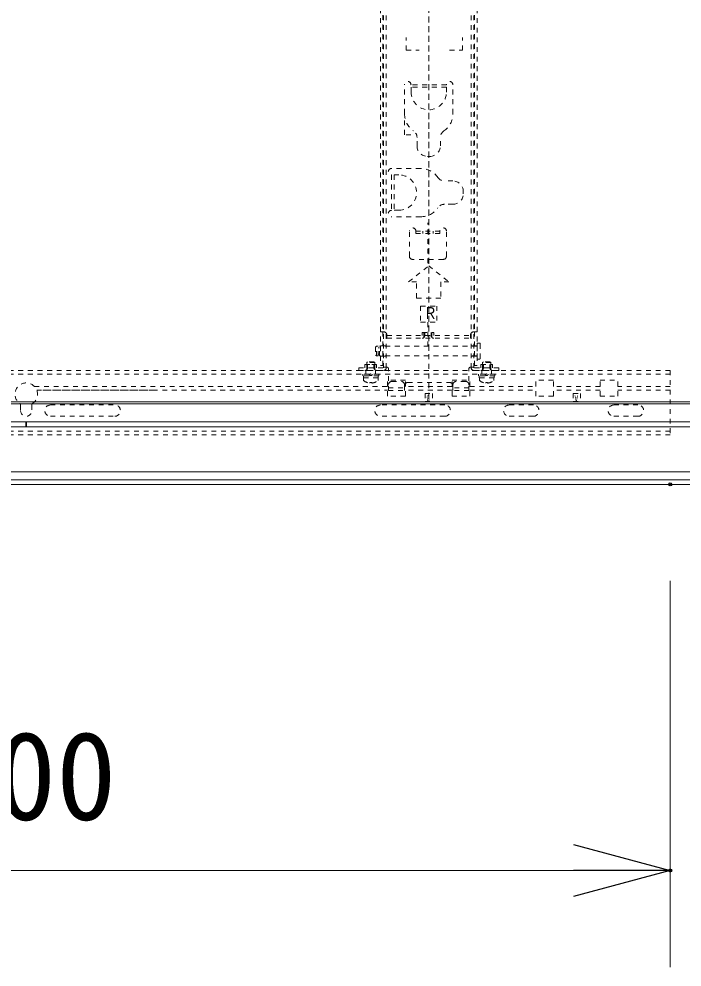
# Model space of a CAD drawing. Units: millimetres, scale not verified. Extents: x -63 to 62, y -56 to 57.
# Drawn here: x -14.76 to -1.03, y -8.64 to 11.01 of the extents above; entities that cross this region are included whole.
import ezdxf
from ezdxf.enums import TextEntityAlignment as Align

# ---------------------------------------------------------------- set-up
doc = ezdxf.new("R2010")
doc.units = ezdxf.units.MM
doc.header["$LTSCALE"] = 0.125
doc.header["$PDMODE"] = 32
doc.header["$PDSIZE"] = 0.0625
doc.linetypes.add('USER5', pattern=[1.4, 0.7, -0.7])
doc.layers.add('0-0_0', color=7, linetype='Continuous')
doc.layers.add('0-4_DEFPOINTS', color=7, linetype='Continuous')
for name, color, linetype, lineweight in [('0-5_GAIKEI', 7, 'USER5', 18), ('0-6_SUNPO', 7, 'Continuous', 18), ('0-7_S3', 3, 'USER5', 18)]:
    doc.layers.add(name, color=color, linetype=linetype, lineweight=lineweight)
doc.styles.add('ＭＳ ゴシック', font='')
doc.styles.get('ＭＳ ゴシック').set_extended_font_data('MS Gothic')

# ---------------------------------------------------------------- blocks, each defined once
blk = doc.blocks.new('_OPEN30')
at = {"layer": '0-0_0'}
blk.add_line((0, 0), (-1, 0), dxfattribs=at)
blk.add_lwpolyline([(-1, 0.26795), (0, 0), (-1, -0.26795)], dxfattribs=at)
blk = doc.blocks.new('D9')
at = {"layer": '0-4_DEFPOINTS'}
for p in [(-20.49, 3.4379), (6.1767, 3.4379), (6.1767, -4.5621)]:
    blk.add_point(p, dxfattribs=at)
at = {"layer": '0-6_SUNPO'}
for p, q in [((-20.49, 1.4379), (-20.49, -6.5621)), ((6.1767, 1.4379), (6.1767, -6.5621)), ((-18.49, -4.5621), (4.1767, -4.5621))]:
    blk.add_line(p, q, dxfattribs=at)
at = {"layer": '0-6_SUNPO', "xscale": 2, "yscale": 2, "rotation": 180}
blk.add_blockref('_OPEN30', (-20.49, -4.5621), dxfattribs=at)
at = {"layer": '0-6_SUNPO', "xscale": 2, "yscale": 2}
blk.add_blockref('_OPEN30', (6.1767, -4.5621), dxfattribs=at)
at = {"layer": '0-6_SUNPO', "style": 'ＭＳ ゴシック'}
blk.add_text('800', height=1.833, dxfattribs=at).set_placement((-9.0316, -4.0621), align=Align.BOTTOM_LEFT)

msp = doc.modelspace()

# ---------------------------------------------------------------- linework, layer by layer
at = {"layer": '0-5_GAIKEI', "color": 1, "linetype": 'Continuous'}
for p, q in [((-36.7569, 3.0286), (7.537, 3.0286)), ((7.5273, 3.0692), (-36.7471, 3.0692)), ((7.9551, 2.6587), (-37.175, 2.6587)), ((-37.1795, 2.5533), (7.9596, 2.5533)), ((8.9054, 1.6228), (-38.1252, 1.6228)), ((9.053, 1.456), (-38.2729, 1.456))]:
    msp.add_line(p, q, dxfattribs=at)
at = {"layer": '0-5_GAIKEI', "linetype": 'Continuous'}
msp.add_line((-38.3766, 1.3623), (9.1567, 1.3623), dxfattribs=at)
at = {"layer": '0-7_S3'}
for p, q in [((-6.2766, 3.1571), (-6.2766, 20.2599)), ((-6.2766, 19.8297), (-6.2766, 4.0049)), ((-7.2766, 19.6238), (-7.2766, 3.8238)), ((-7.2233, 19.4871), (-7.2233, 4.5238)), ((-7.2099, 3.7771), (-7.2099, 19.5705)), ((-7.1566, 3.7771), (-7.1566, 19.5705)), ((-5.3966, 3.7771), (-5.3966, 19.5705)), ((-5.3433, 3.7771), (-5.3433, 19.5705)), ((-5.3299, 19.4871), (-5.3299, 4.5238)), ((-5.2766, 19.6238), (-5.2766, 3.8238)), ((-6.7433, 10.3571), (-6.7433, 10.6238)), ((-5.5766, 10.3571), (-5.5766, 10.6238)), ((-6.7433, 10.3571), (-6.4766, 10.3571)), ((-5.8433, 10.3571), (-5.5766, 10.3571)), ((-6.7766, 9.0405), (-6.7766, 9.6438)), ((-5.9099, 9.6438), (-6.6433, 9.6438)), ((-6.6433, 9.4905), (-6.6433, 9.6438)), ((-5.9099, 9.4905), (-5.9099, 9.6438)), ((-5.7766, 9.0405), (-5.7766, 9.6438)), ((-5.9099, 9.5905), (-6.6433, 9.5905)), ((-6.5183, 8.3738), (-6.5183, 8.5473)), ((-6.0349, 8.3738), (-6.0349, 8.5473)), ((-6.2516, 8.1571), (-6.3016, 8.1571)), ((-6.4433, 7.9071), (-7.0466, 7.9071)), ((-7.0466, 7.7738), (-7.0466, 7.0405)), ((-6.8933, 7.7738), (-7.0466, 7.7738)), ((-6.9933, 7.7738), (-6.9933, 7.0405)), ((-5.7766, 7.6488), (-5.95, 7.6488)), ((-5.5599, 7.3821), (-5.5599, 7.4321)), ((-5.7766, 7.1655), (-5.95, 7.1655)), ((-6.8933, 7.0405), (-7.0466, 7.0405)), ((-6.4433, 6.9071), (-7.0466, 6.9071)), ((-6.2933, 5.9456), (-6.2933, 6.7833)), ((-6.6766, 6.0905), (-6.6766, 6.6105)), ((-6.0433, 6.6105), (-6.5433, 6.6105)), ((-6.5433, 6.5571), (-6.5433, 6.6105)), ((-6.0433, 6.5571), (-6.5433, 6.5571)), ((-6.4016, 6.5571), (-6.4016, 6.6105)), ((-6.1849, 6.5571), (-6.1849, 6.6105)), ((-6.0433, 6.5571), (-6.0433, 6.6105)), ((-5.9099, 6.0905), (-5.9099, 6.6105)), ((-5.9766, 6.0238), (-6.6099, 6.0238)), ((-6.0266, 5.5571), (-6.0266, 5.2238)), ((-5.8599, 5.5571), (-6.0266, 5.5571)), ((-6.0266, 5.2238), (-6.5266, 5.2238)), ((-6.4433, 5.0571), (-6.1099, 5.0571)), ((-6.1099, 5.0571), (-6.1099, 4.7238)), ((-6.2933, 4.223), (-6.2933, 4.788)), ((-7.2766, 4.5238), (-7.2099, 4.5238)), ((-7.2233, 4.5238), (-7.2233, 3.8238)), ((-5.2766, 4.5238), (-5.3433, 4.5238)), ((-5.3299, 4.5238), (-5.3299, 3.8238)), ((-7.1433, 4.4571), (-7.1433, 4.3905)), ((-7.1433, 4.4438), (-5.4099, 4.4438)), ((-7.1433, 4.3905), (-5.4099, 4.3905)), ((-6.4133, 4.5105), (-6.1733, 4.5105)), ((-6.4133, 4.4438), (-6.4133, 4.5105)), ((-6.3766, 4.4051), (-6.3766, 4.5105)), ((-6.3599, 4.4438), (-6.3599, 4.5105)), ((-6.2266, 4.4438), (-6.2266, 4.5105)), ((-6.2099, 4.4051), (-6.2099, 4.5105)), ((-6.1733, 4.4438), (-6.1733, 4.5105)), ((-5.4099, 4.4571), (-5.4099, 4.3905)), ((-7.3599, 4.2238), (-7.3766, 4.2071)), ((-7.3766, 4.2071), (-7.3766, 4.0405)), ((-7.3599, 4.0238), (-7.3599, 4.2238)), ((-7.3599, 4.2238), (-7.3266, 4.2238)), ((-7.3266, 4.0238), (-7.3266, 4.2238)), ((-7.3266, 4.1905), (-7.2933, 4.1905)), ((-7.2933, 4.0238), (-7.2933, 4.2238)), ((-5.2766, 4.2238), (-7.2933, 4.2238)), ((-7.2766, 4.2321), (-7.2233, 4.2321)), ((-7.1566, 4.2321), (-7.2099, 4.2321)), ((-5.3433, 4.2321), (-5.3966, 4.2321)), ((-5.2766, 4.2321), (-5.3299, 4.2321)), ((-5.2766, 3.9738), (-5.2766, 4.2738)), ((-5.2266, 4.2905), (-5.2599, 4.2905)), ((-5.2099, 3.9738), (-5.2099, 4.2738)), ((-7.3599, 4.0238), (-7.3766, 4.0405)), ((-7.3599, 4.0238), (-7.3266, 4.0238)), ((-7.3266, 4.0571), (-7.2933, 4.0571)), ((-5.2766, 4.0238), (-7.2933, 4.0238)), ((-7.2766, 4.0155), (-7.2233, 4.0155)), ((-7.1566, 4.0155), (-7.2099, 4.0155)), ((-5.3433, 4.0155), (-5.3966, 4.0155)), ((-5.2766, 4.0155), (-5.3299, 4.0155)), ((-5.2266, 3.9571), (-5.2599, 3.9571)), ((-7.7266, 3.7771), (-7.2099, 3.7771)), ((-7.7266, 3.7771), (-7.7266, 3.7238)), ((-7.5966, 3.7771), (-7.5966, 3.8438)), ((-7.5966, 3.8438), (-7.3566, 3.8438)), ((-7.3566, 3.8438), (-7.5966, 3.8438)), ((-7.5966, 3.7771), (-7.5966, 3.8438)), ((-7.5421, 3.9038), (-7.5599, 3.886)), ((-7.5599, 3.886), (-7.5599, 3.8438)), ((-7.5599, 3.7384), (-7.5599, 3.8438)), ((-7.5433, 3.7771), (-7.5433, 3.8438)), ((-7.411, 3.9038), (-7.5421, 3.9038)), ((-7.4099, 3.7771), (-7.4099, 3.8438)), ((-7.3933, 3.886), (-7.3933, 3.8438)), ((-7.3933, 3.7384), (-7.3933, 3.8438)), ((-7.3566, 3.8438), (-7.3566, 3.7771)), ((-7.3566, 3.7771), (-7.3566, 3.8438)), ((-7.2233, 3.8238), (-7.2766, 3.8238)), ((-7.1566, 3.7905), (-7.2099, 3.7905)), ((-7.1433, 3.7905), (-7.1566, 3.7905)), ((-7.1099, 3.3071), (-7.1099, 3.7571)), ((-5.4433, 3.3071), (-5.4433, 3.7571)), ((-5.4099, 3.7905), (-5.3966, 3.7905)), ((-5.3966, 3.7905), (-5.3433, 3.7905)), ((-4.8266, 3.7771), (-5.3433, 3.7771)), ((-5.3299, 3.8238), (-5.2766, 3.8238)), ((-5.1966, 3.7771), (-5.1966, 3.8438)), ((-5.1966, 3.8438), (-4.9566, 3.8438)), ((-5.1421, 3.9038), (-5.1599, 3.886)), ((-5.1599, 3.886), (-5.1599, 3.8438)), ((-5.1599, 3.7384), (-5.1599, 3.8438)), ((-5.1433, 3.7771), (-5.1433, 3.8438)), ((-5.011, 3.9038), (-5.1421, 3.9038)), ((-5.0099, 3.7771), (-5.0099, 3.8438)), ((-4.9933, 3.886), (-4.9933, 3.8438)), ((-4.9933, 3.7384), (-4.9933, 3.8438)), ((-4.9566, 3.8438), (-4.9566, 3.7771)), ((-4.9566, 3.7771), (-4.9566, 3.8438)), ((-4.8266, 3.7771), (-4.8266, 3.7238)), ((-1.2766, 3.7238), (-27.9433, 3.7238)), ((-1.2766, 3.6471), (-27.9433, 3.6471)), ((-7.7266, 3.7238), (-7.2099, 3.7238)), ((-7.6433, 3.6471), (-7.6433, 3.6138)), ((-7.3099, 3.6471), (-7.6433, 3.6471)), ((-7.3099, 3.6138), (-7.6433, 3.6138)), ((-7.6299, 3.6138), (-7.6299, 3.5705)), ((-7.3233, 3.5705), (-7.6299, 3.5705)), ((-7.6266, 3.5705), (-7.6266, 3.5155)), ((-7.5766, 3.6471), (-7.5766, 3.7238)), ((-7.3766, 3.6471), (-7.3766, 3.7238)), ((-7.3266, 3.5705), (-7.3266, 3.5155)), ((-7.3233, 3.5705), (-7.3233, 3.6138)), ((-7.3099, 3.6138), (-7.3099, 3.6471)), ((-4.8266, 3.7238), (-5.3433, 3.7238)), ((-5.2433, 3.6471), (-5.2433, 3.6138)), ((-4.9099, 3.6471), (-5.2433, 3.6471)), ((-4.9099, 3.6138), (-5.2433, 3.6138)), ((-5.2299, 3.6138), (-5.2299, 3.5705)), ((-4.9233, 3.5705), (-5.2299, 3.5705)), ((-5.2266, 3.5705), (-5.2266, 3.5155)), ((-5.1766, 3.6471), (-5.1766, 3.7238)), ((-4.9766, 3.6471), (-4.9766, 3.7238)), ((-4.9266, 3.5705), (-4.9266, 3.5155)), ((-4.9233, 3.5705), (-4.9233, 3.6138)), ((-4.9099, 3.6138), (-4.9099, 3.6471)), ((-1.2766, 3.7238), (-1.2766, 2.3905)), ((-14.4401, 3.3905), (-7.1266, 3.3905)), ((-7.4566, 3.4613), (-7.4566, 3.4747)), ((-6.7599, 3.5238), (-7.1266, 3.5238)), ((-7.1099, 3.3605), (-6.7766, 3.3605)), ((-7.0433, 3.4938), (-6.8433, 3.4938)), ((-6.7766, 3.3071), (-6.7766, 3.4271)), ((-6.7599, 3.1905), (-6.7599, 3.5238)), ((-5.7933, 3.3905), (-6.7599, 3.3905)), ((-6.7099, 3.4738), (-5.8433, 3.4738)), ((-5.7766, 3.3071), (-5.7766, 3.4271)), ((-5.4433, 3.3605), (-5.7766, 3.3605)), ((-5.5099, 3.4938), (-5.7099, 3.4938)), ((-5.4266, 3.1905), (-5.4266, 3.5238)), ((-5.4266, 3.3905), (-4.0599, 3.3905)), ((-5.0566, 3.4613), (-5.0566, 3.4747)), ((-4.0599, 3.1905), (-4.0599, 3.5238)), ((-2.7266, 3.3905), (-3.6933, 3.3905)), ((-2.7266, 3.5238), (-2.3599, 3.5238)), ((-2.7266, 3.1905), (-2.7266, 3.5238)), ((-1.2766, 3.3905), (-2.3599, 3.3905)), ((-14.392, 3.3138), (-7.1266, 3.3138)), ((-11.9697, 3.3138), (-14.3766, 3.3138)), ((-7.1099, 3.3071), (-6.7766, 3.3071)), ((-5.7933, 3.3138), (-6.7599, 3.3138)), ((-6.3516, 3.2471), (-6.3516, 3.0805)), ((-6.3516, 3.2471), (-6.2016, 3.2471)), ((-6.2016, 3.2471), (-6.2016, 3.0805)), ((-5.7933, 3.1905), (-5.4266, 3.1905)), ((-5.4433, 3.3071), (-5.7766, 3.3071)), ((-5.4266, 3.3138), (-4.0599, 3.3138)), ((-3.6933, 3.1905), (-4.0599, 3.1905)), ((-2.7266, 3.3138), (-3.6933, 3.3138)), ((-1.2766, 3.3138), (-2.3599, 3.3138)), ((-14.7266, 3.01), (-14.7266, 2.8905)), ((-14.4933, 3.01), (-14.4933, 2.8905)), ((-14.1099, 3.0071), (-12.7766, 3.0071)), ((-5.9433, 3.0071), (-7.2766, 3.0071)), ((-6.3516, 3.0805), (-6.2016, 3.0805)), ((-4.1099, 3.0071), (-4.6099, 3.0071)), ((-1.9433, 3.0071), (-2.4433, 3.0071)), ((-14.1099, 2.7738), (-12.7766, 2.7738)), ((-5.9433, 2.7738), (-7.2766, 2.7738)), ((-4.1099, 2.7738), (-4.6099, 2.7738)), ((-1.9433, 2.7738), (-2.4433, 2.7738)), ((-14.6166, 2.6571), (-14.6166, 2.4671)), ((-14.6133, 2.6571), (-14.6133, 2.4671)), ((-14.6099, 2.6571), (-14.6099, 2.4671)), ((-14.6066, 2.6571), (-14.6066, 2.4671)), ((-14.6033, 2.6571), (-14.6033, 2.4671)), ((-1.2766, 2.4671), (-27.9433, 2.4671)), ((-1.2766, 2.3905), (-27.9433, 2.3905))]:
    msp.add_line(p, q, dxfattribs=at)
for points in [[(-6.6457, 8.6071), (-6.7766, 8.6071), (-6.7766, 8.9012)], [(-6.5266, 5.2238), (-6.5266, 5.5571), (-6.6933, 5.5571), (-6.2766, 5.8905), (-5.8599, 5.5571)], [(-6.4433, 5.0571), (-6.4433, 4.7238), (-6.1099, 4.7238)], [(-7.411, 3.9038), (-7.3933, 3.886), (-7.5599, 3.886)], [(-5.1966, 3.7771), (-5.1966, 3.8438), (-4.9566, 3.8438)], [(-5.011, 3.9038), (-4.9933, 3.886), (-5.1599, 3.886)], [(-7.4966, 3.4613), (-7.4966, 3.4747), (-7.4566, 3.4747)], [(-6.7599, 3.1905), (-7.1266, 3.1905), (-7.1266, 3.5238)], [(-5.7933, 3.1905), (-5.7933, 3.5238), (-5.4266, 3.5238)], [(-5.0966, 3.4613), (-5.0966, 3.4747), (-5.0566, 3.4747)], [(-3.6933, 3.1905), (-3.6933, 3.5238), (-4.0599, 3.5238)], [(-2.7266, 3.1905), (-2.3599, 3.1905), (-2.3599, 3.5238)], [(-3.2849, 3.2471), (-3.1349, 3.2471), (-3.1349, 3.0805)], [(-3.2849, 3.2471), (-3.2849, 3.0805), (-3.1349, 3.0805)]]:
    msp.add_lwpolyline(points, dxfattribs=at)
for centre, radius, start, end in [((-6.7099, 9.6438), 0.0667, 0, 180), ((-5.8433, 9.6438), 0.0667, 0, 180), ((-6.2766, 9.4905), 0.3667, 180, 0), ((-6.3433, 9.0405), 0.4333, 180, 235.28851), ((-6.2099, 9.0405), 0.4333, 304.71149, 0), ((-6.6849, 8.5473), 0.1667, 0, 55.28851), ((-5.8683, 8.5473), 0.1667, 124.71149, 180), ((-6.3016, 8.3738), 0.2167, 180, 270), ((-6.2516, 8.3738), 0.2167, 270, 0), ((-7.0466, 7.8405), 0.0667, 90, 270), ((-6.4433, 7.4738), 0.4333, 34.71149, 90), ((-6.8933, 7.4071), 0.3667, 270, 90), ((-5.95, 7.8155), 0.1667, 214.71149, 270), ((-5.7766, 7.4321), 0.2167, 0, 90), ((-5.7766, 7.3821), 0.2167, 270, 0), ((-6.4433, 7.3405), 0.4333, 270, 325.28851), ((-5.95, 6.9988), 0.1667, 90, 145.28851), ((-7.0466, 6.9738), 0.0667, 90, 270), ((-6.6099, 6.6105), 0.0667, 0, 180), ((-5.9766, 6.6105), 0.0667, 0, 180), ((-6.6099, 6.0905), 0.0667, 180, 270), ((-5.9766, 6.0905), 0.0667, 270, 0), ((-7.2099, 4.4571), 0.0667, 0, 90), ((-5.3433, 4.4571), 0.0667, 90, 180), ((-6.4133, 4.4438), 0.0533, 270, 0), ((-6.1733, 4.4438), 0.0533, 180, 270), ((-5.2599, 4.2738), 0.0167, 90, 180), ((-5.2266, 4.2738), 0.0167, 0, 90), ((-5.2599, 3.9738), 0.0167, 180, 270), ((-5.2266, 3.9738), 0.0167, 270, 0), ((-7.5966, 3.7771), 0.0533, 270, 0), ((-7.3566, 3.7771), 0.0533, 180, 270), ((-7.2099, 3.7771), 0.0533, 270, 0), ((-7.1433, 3.7571), 0.0333, 0, 90), ((-5.4099, 3.7571), 0.0333, 90, 180), ((-5.3433, 3.7771), 0.0533, 180, 270), ((-5.1966, 3.7771), 0.0533, 270, 0), ((-4.9566, 3.7771), 0.0533, 180, 270), ((-14.6099, 3.2305), 0.2333, 304.22887, 235.77113), ((-7.4766, 3.6925), 0.2321, 229.72739, 265.05554), ((-7.4766, 3.6925), 0.2321, 274.94446, 310.27261), ((-7.0433, 3.4271), 0.0667, 90, 180), ((-6.8433, 3.4271), 0.0667, 0, 90), ((-6.7099, 3.4071), 0.0667, 90, 180), ((-5.8433, 3.4071), 0.0667, 0, 90), ((-5.7099, 3.4271), 0.0667, 90, 180), ((-5.5099, 3.4271), 0.0667, 0, 90), ((-5.0766, 3.6925), 0.2321, 229.72739, 265.05554), ((-5.0766, 3.6925), 0.2321, 274.94446, 310.27261), ((-14.7599, 3.01), 0.0333, 0, 55.77113), ((-14.4599, 3.01), 0.0333, 124.22887, 180), ((-14.1099, 2.8905), 0.1167, 90, 270), ((-12.7766, 2.8905), 0.1167, 270, 90), ((-7.2766, 2.8905), 0.1167, 90, 270), ((-5.9433, 2.8905), 0.1167, 270, 90), ((-4.6099, 2.8905), 0.1167, 90, 270), ((-4.1099, 2.8905), 0.1167, 270, 90), ((-2.4433, 2.8905), 0.1167, 90, 270), ((-1.9433, 2.8905), 0.1167, 270, 90), ((-14.6099, 2.8905), 0.1167, 180, 0)]:
    msp.add_arc(centre, radius, start, end, dxfattribs=at)
for p in [(-7.4766, 3.6471), (-5.0766, 3.6471)]:
    msp.add_point(p, dxfattribs=at)

# ---------------------------------------------------------------- block references
at = {"layer": '0-6_SUNPO'}
msp.add_blockref('D9', (-7.4533, -2.0756), dxfattribs=at)

# ---------------------------------------------------------------- texts
at = {"layer": '0-7_S3', "color": 7, "style": 'ＭＳ ゴシック', "width": 0.85}
msp.add_text('Ｒ', height=0.2444, dxfattribs=at).set_placement((-6.386, 4.7186), align=Align.BOTTOM_LEFT)
at = {"layer": '0-7_S3', "color": 7, "style": 'ＭＳ ゴシック', "width": 0.75}
for s, p in [('B', (-6.2503, 3.2444)), ('A', (-3.1836, 3.2428))]:
    msp.add_text(s, height=0.1222, rotation=180, dxfattribs=at).set_placement(p, align=Align.BOTTOM_LEFT)

doc.saveas('drawing.dxf')
